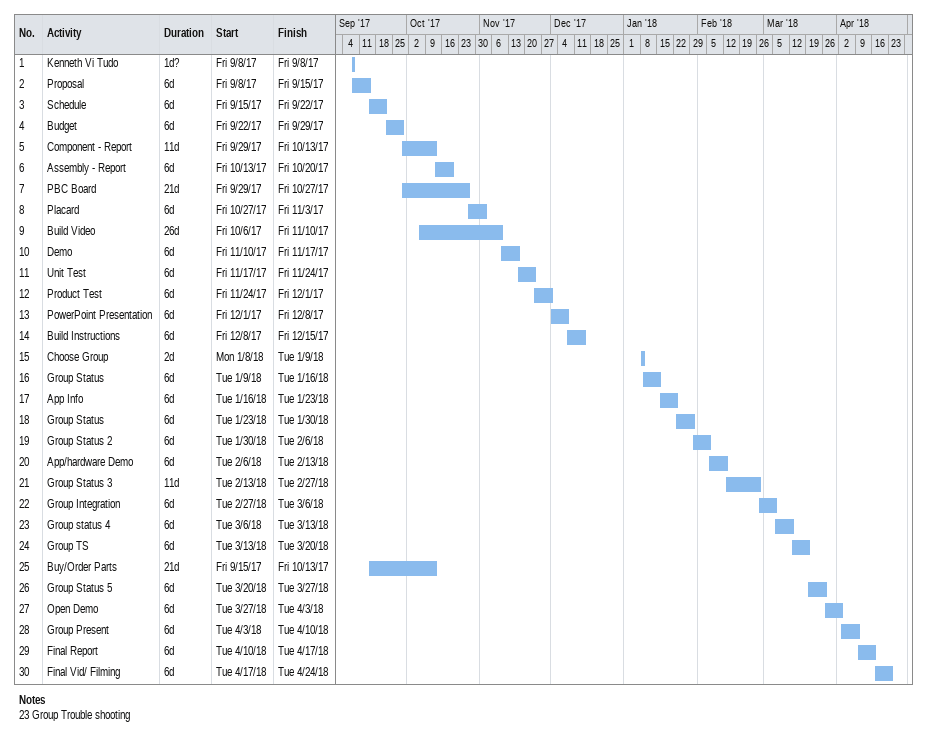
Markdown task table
| ID | Task | Duration | Start | Finish |
|---|---|---|---|---|
| 1 | Kenneth Vi Tudo | 1d? | 2017-09-08 | 2017-09-08 |
| 2 | Proposal | 6d | 2017-09-08 | 2017-09-15 |
| 3 | Schedule | 6d | 2017-09-15 | 2017-09-22 |
| 4 | Budget | 6d | 2017-09-22 | 2017-09-29 |
| 5 | Component - Report | 11d | 2017-09-29 | 2017-10-13 |
| 6 | Assembly - Report | 6d | 2017-10-13 | 2017-10-20 |
| 7 | PBC Board | 21d | 2017-09-29 | 2017-10-27 |
| 8 | Placard | 6d | 2017-10-27 | 2017-11-03 |
| 9 | Build Video | 26d | 2017-10-06 | 2017-11-10 |
| 10 | Demo | 6d | 2017-11-10 | 2017-11-17 |
| 11 | Unit Test | 6d | 2017-11-17 | 2017-11-24 |
| 12 | Product Test | 6d | 2017-11-24 | 2017-12-01 |
| 13 | PowerPoint Presentation | 6d | 2017-12-01 | 2017-12-08 |
| 14 | Build Instructions | 6d | 2017-12-08 | 2017-12-15 |
| 15 | Choose Group | 2d | 2018-01-08 | 2018-01-09 |
| 16 | Group Status | 6d | 2018-01-09 | 2018-01-16 |
| 17 | App Info | 6d | 2018-01-16 | 2018-01-23 |
| 18 | Group Status | 6d | 2018-01-23 | 2018-01-30 |
| 19 | Group Status 2 | 6d | 2018-01-30 | 2018-02-06 |
| 20 | App/hardware Demo | 6d | 2018-02-06 | 2018-02-13 |
| 21 | Group Status 3 | 11d | 2018-02-13 | 2018-02-27 |
| 22 | Group Integration | 6d | 2018-02-27 | 2018-03-06 |
| 23 | Group status 4 | 6d | 2018-03-06 | 2018-03-13 |
| 24 | Group TS | 6d | 2018-03-13 | 2018-03-20 |
| 25 | Buy/Order Parts | 21d | 2017-09-15 | 2017-10-13 |
| 26 | Group Status 5 | 6d | 2018-03-20 | 2018-03-27 |
| 27 | Open Demo | 6d | 2018-03-27 | 2018-04-03 |
| 28 | Group Present | 6d | 2018-04-03 | 2018-04-10 |
| 29 | Final Report | 6d | 2018-04-10 | 2018-04-17 |
| 30 | Final Vid/ Filming | 6d | 2018-04-17 | 2018-04-24 |

Notes
- 23: Group Trouble shooting
